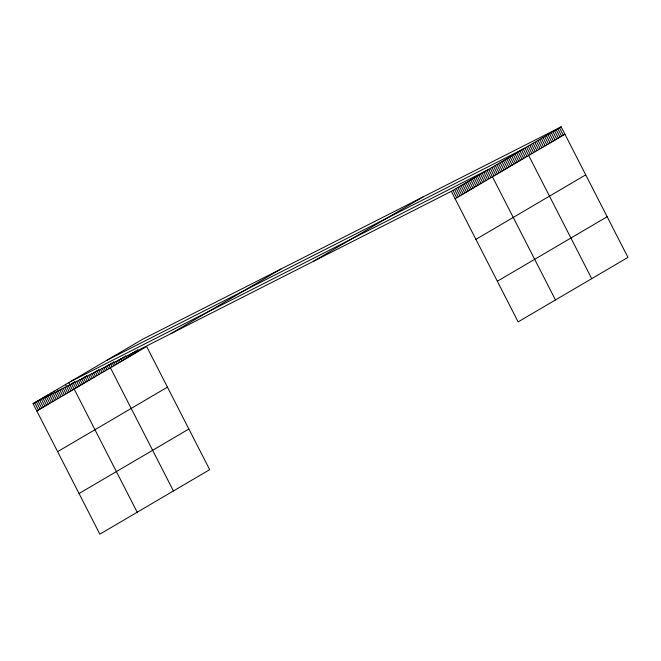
<?xml version="1.0" encoding="UTF-8"?>
<svg xmlns="http://www.w3.org/2000/svg" width="661" height="661" viewBox="0 0 661 661"><rect width="100%" height="100%" fill="white"/><g stroke="black" fill="none" stroke-linecap="round" stroke-linejoin="round"><path stroke-width="0.99" d="M36.826 411.002L146.643 346.496L209.669 469.665L99.852 534.162L33.05 403.615L142.867 339.118L561.148 126.838L627.95 257.385L518.133 321.882L451.331 191.335L561.148 126.838M171.083 333.565L280.9 269.06M313.297 261.392L423.114 196.887M455.107 198.721L564.924 134.224M57.631 451.645L167.44 387.148M475.903 239.365L585.72 174.868M79.056 493.519L188.872 429.022M497.336 281.239L607.153 216.742M106.628 360.402L524.908 148.122L591.711 278.669M70.388 381.686L488.669 169.406L555.471 299.954M33.05 403.615L451.331 191.335M559.495 127.804L563.279 135.191M557.851 128.771L561.627 136.158M556.207 129.738L559.983 137.124M554.554 130.704L558.338 138.091M552.91 131.671L556.686 139.058M551.257 132.638L555.042 140.025M549.613 133.605L553.397 140.991M547.969 134.58L551.745 141.966M546.317 135.546L550.101 142.933M544.672 136.513L548.448 143.9M543.028 137.48L546.804 144.866M541.376 138.446L545.16 145.833M539.731 139.413L543.507 146.8M538.087 140.38L541.863 147.767M536.435 141.347L540.219 148.733M534.79 142.313L538.566 149.7M533.138 143.28L536.922 150.667M531.494 144.255L535.278 151.633M529.849 145.222L533.625 152.608M528.197 146.188L531.981 153.575M526.553 147.155L530.337 154.542M523.256 149.089L527.04 156.475M521.612 150.055L525.388 157.442M519.967 151.022L523.743 158.409M518.315 151.989L522.099 159.375M516.671 152.955L520.447 160.342M515.026 153.93L518.802 161.309M513.374 154.897L517.158 162.284M511.73 155.864L515.506 163.25M510.077 156.831L513.861 164.217M508.433 157.797L512.217 165.184M506.789 158.764L510.565 166.151M505.136 159.731L508.92 167.117M503.492 160.697L507.268 168.084M501.848 161.664L505.624 169.051M500.195 162.631L503.979 170.017M498.551 163.597L502.327 170.984M496.907 164.572L500.683 171.959M495.254 165.539L499.038 172.926M493.61 166.506L497.386 173.893M491.958 167.473L495.742 174.859M490.313 168.439L494.098 175.826M487.041 170.356L490.826 177.743M485.422 171.315L489.198 178.701M483.794 172.265L487.578 179.652M482.175 173.223L485.951 180.61M480.547 174.174L484.331 181.56M478.928 175.124L482.704 182.51M477.3 176.082L481.084 183.469M475.68 177.032L479.456 184.419M474.053 177.991L477.837 185.377M472.433 178.941L476.209 186.328M470.814 179.891L474.59 187.278M469.186 180.85L472.962 188.236M467.567 181.8L471.343 189.186M465.939 182.758L469.723 190.145M464.319 183.708L468.095 191.095M462.692 184.659L466.476 192.045M461.072 185.617L464.848 193.004M459.445 186.567L463.229 193.954M457.825 187.526L461.601 194.912M456.197 188.476L459.982 195.863M454.578 189.426L458.354 196.813M452.95 190.385L456.734 197.771M137.571 349.694L138.405 351.338M135.918 350.661L136.761 352.305M134.274 351.635L135.117 353.271M132.63 352.602L133.464 354.238M130.977 353.569L131.82 355.205M129.333 354.536L130.176 356.172M127.689 355.502L128.523 357.147M125.615 355.651L126.879 358.113M123.971 356.618L125.235 359.08M122.326 357.584L123.582 360.047M120.674 358.551L121.938 361.013M119.03 359.518L120.285 361.98M117.385 360.485L118.641 362.947M115.733 361.451L116.997 363.914M113.667 361.6L115.344 364.88M112.023 362.567L113.7 365.847M110.37 363.533L112.056 366.822M108.726 364.5L173.43 490.949M107.082 365.467L108.759 368.755M105.43 366.442L107.115 369.722M103.785 367.409L105.463 370.689M102.141 368.375L103.818 371.656M100.489 369.342L102.166 372.622M98.423 369.491L100.522 373.589M96.779 370.457L98.877 374.556M95.126 371.424L97.225 375.522M93.482 372.391L95.581 376.497M91.838 373.358L93.936 377.464M90.185 374.324L92.284 378.431M88.541 375.291L90.64 379.397M86.475 375.44L88.995 380.364M84.823 376.406L87.343 381.331M83.179 377.373L85.699 382.298M81.534 378.34L84.054 383.264M79.882 379.307L82.402 384.231M78.238 380.273L80.758 385.198M76.585 381.248L79.105 386.173M74.519 381.389L77.461 387.139M72.875 382.355L75.817 388.106M71.231 383.33L137.191 512.234M68.761 382.636L72.545 390.023M67.984 385.231L70.917 390.981M65.513 384.545L69.298 391.932M64.737 387.139L67.67 392.882M63.109 388.098L66.05 393.84M61.49 389.048L64.431 394.791M59.862 389.998L62.803 395.749M57.821 390.13L61.184 396.699M56.615 391.907L59.556 397.649M54.152 391.221L57.937 398.608M52.954 392.998L56.309 399.558M50.905 393.13L54.689 400.516M49.707 394.898L53.062 401.467M47.658 395.03L51.442 402.417M46.039 395.989L49.815 403.375M44.411 396.939L48.195 404.325M42.791 397.897L46.567 405.284M41.164 398.847L44.948 406.234M39.544 399.798L43.32 407.184M37.917 400.756L41.701 408.143M36.297 401.706L40.073 409.093M34.669 402.665L38.454 410.051"/></g></svg>
